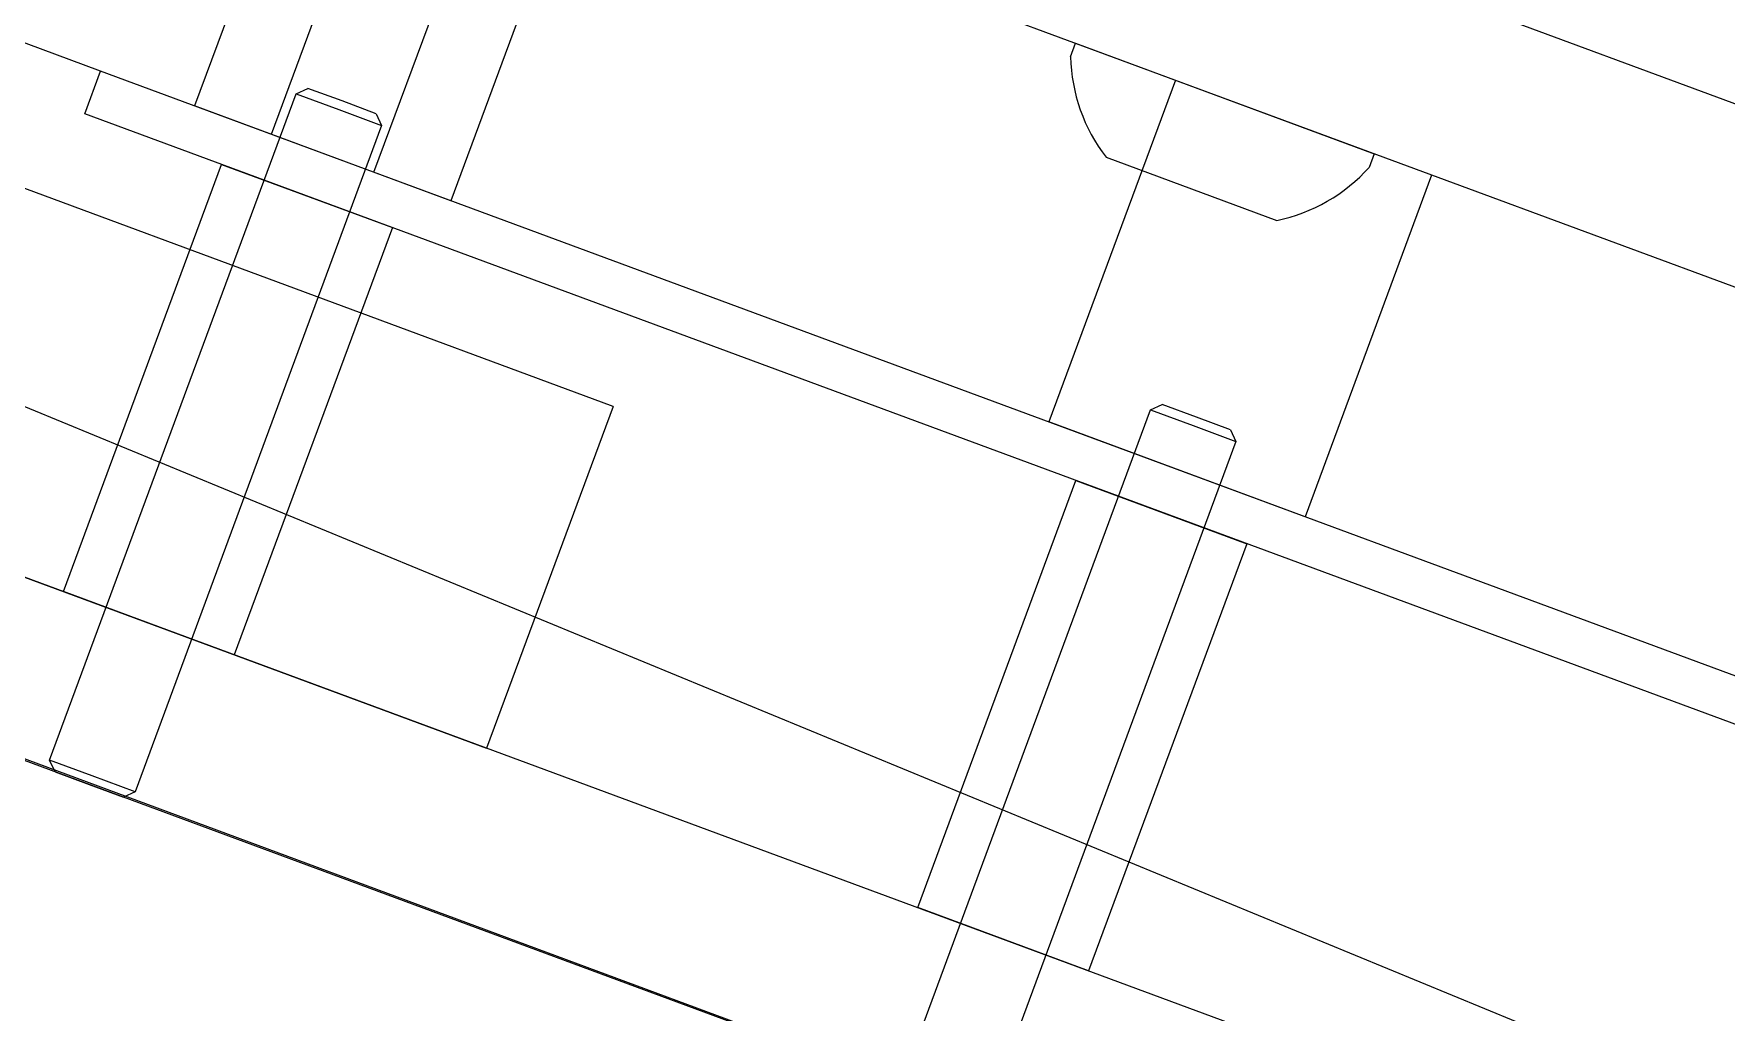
# Model space of a CAD drawing. Header units: inches. Extents: x -1 to 66.5, y -11.9 to 25.2.
# Drawn here: x 49.113 to 51.435, y -9.894 to -8.552 of the extents above; entities that cross this region are included whole.
import ezdxf

# ---------------------------------------------------------------- set-up
doc = ezdxf.new("R2010")
doc.units = ezdxf.units.IN
doc.header["$MEASUREMENT"] = 0
doc.linetypes.add('SLD-Solid', pattern=[0])
for name, color, linetype in [('45-1523-1', 80, 'Continuous'), ('Clamp', 30, 'Continuous'), ('Fastener', 134, 'Continuous'), ('Solenoid', 6, 'Continuous'), ('Text', 50, 'Continuous')]:
    doc.layers.add(name, color=color, linetype=linetype)

msp = doc.modelspace()

# ---------------------------------------------------------------- linework, layer by layer
at = {"layer": '45-1523-1', "linetype": 'Continuous', "lineweight": 0}
msp.add_line((49.1832, -8.6615), (49.2049, -8.6029), dxfattribs=at)
at = {"layer": '45-1523-1'}
for p, q in [((52.1592, -9.6959), (49.2049, -8.6029)), ((52.1375, -9.7545), (49.1832, -8.6615))]:
    msp.add_line(p, q, dxfattribs=at)
at = {"layer": 'Clamp'}
for p, q in [((52.2856, -8.9579), (49.5893, -7.9603)), ((49.5074, -8.1817), (49.3339, -8.6506)), ((52.2037, -9.1793), (49.5074, -8.1817)), ((49.4394, -8.6896), (49.6129, -8.2207)), ((49.5801, -8.7417), (49.7536, -8.2728)), ((49.8591, -8.3118), (49.6856, -8.7807)), ((50.6797, -8.6154), (50.5062, -9.0843)), ((49.6856, -8.7807), (49.3339, -8.6506)), ((51.0314, -8.7455), (50.8579, -9.2145)), ((50.8579, -9.2145), (50.5062, -9.0843))]:
    msp.add_line(p, q, dxfattribs=at)
at = {"layer": 'Fastener', "linetype": 'SLD-Solid', "lineweight": 15}
for p, q in [((50.5359, -8.5833), (50.5428, -8.5647)), ((50.5428, -8.5647), (50.7477, -8.6406)), ((49.135, -9.5484), (49.4733, -8.6339)), ((49.4733, -8.6339), (49.4894, -8.6266)), ((49.4733, -8.6339), (49.5319, -8.6556)), ((49.5363, -8.6439), (49.4894, -8.6266)), ((49.5319, -8.6556), (49.5905, -8.6773)), ((49.5832, -8.6613), (49.5363, -8.6439)), ((49.5832, -8.6613), (49.5905, -8.6773)), ((50.7477, -8.6406), (50.9526, -8.7164)), ((49.5905, -8.6773), (49.2522, -9.5917)), ((50.5847, -8.721), (50.7019, -8.7644)), ((50.9526, -8.7164), (50.9457, -8.735)), ((50.7019, -8.7644), (50.8191, -8.8077)), ((50.3073, -9.9821), (50.6456, -9.0677)), ((50.6456, -9.0677), (50.6617, -9.0603)), ((50.6456, -9.0677), (50.7043, -9.0894)), ((50.7086, -9.0777), (50.6617, -9.0603)), ((50.7555, -9.095), (50.7086, -9.0777)), ((50.7043, -9.0894), (50.7629, -9.1111)), ((50.7555, -9.095), (50.7629, -9.1111)), ((50.7629, -9.1111), (50.4246, -10.0255)), ((49.1424, -9.5644), (49.135, -9.5484)), ((49.1936, -9.5701), (49.135, -9.5484)), ((49.1424, -9.5644), (49.1893, -9.5818)), ((49.1893, -9.5818), (49.2362, -9.5991)), ((49.2522, -9.5917), (49.1936, -9.5701)), ((49.2522, -9.5917), (49.2362, -9.5991))]:
    msp.add_line(p, q, dxfattribs=at)
for start, end in [(181.4129, 217.5909), (281.8018, 317.9797)]:
    msp.add_arc((50.771, -8.5775), 0.2352, start, end, dxfattribs=at)
at = {"layer": 'Solenoid'}
msp.add_line((49.2049, -8.6029), (47.3114, -7.9023), dxfattribs=at)
at = {"layer": 'Text'}
for p, q in [((53.8949, -11.0395), (47.4408, -8.3795)), ((49.1539, -9.3171), (49.3708, -8.7309)), ((49.3708, -8.7309), (49.6053, -8.8177)), ((49.6053, -8.8177), (49.3884, -9.4038)), ((53.2985, -10.8505), (47.9057, -8.8553)), ((53.2166, -11.0718), (47.8238, -9.0766)), ((53.2166, -11.0718), (47.8247, -9.0741)), ((50.3263, -9.7508), (50.5431, -9.1646)), ((50.5431, -9.1646), (50.7776, -9.2514)), ((50.7776, -9.2514), (50.5607, -9.8376)), ((49.3884, -9.4038), (49.1539, -9.3171)), ((50.5607, -9.8376), (50.3263, -9.7508))]:
    msp.add_line(p, q, dxfattribs=at)
at = {"layer": 'Text', "color": 5}
for p, q in [((49.9082, -9.063), (48.595, -8.5771)), ((48.0933, -8.9247), (49.7347, -9.5319)), ((49.9082, -9.063), (49.7347, -9.5319))]:
    msp.add_line(p, q, dxfattribs=at)

doc.saveas('drawing.dxf')
